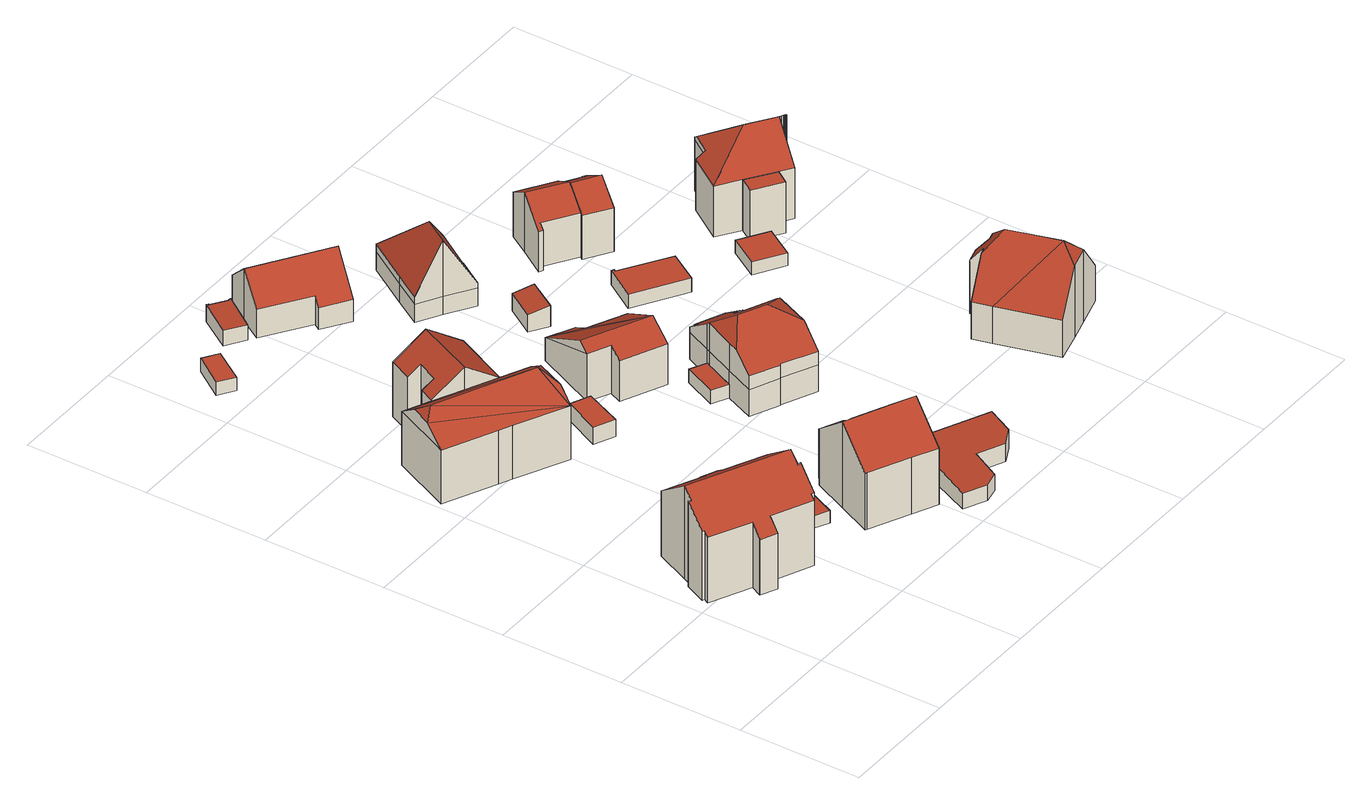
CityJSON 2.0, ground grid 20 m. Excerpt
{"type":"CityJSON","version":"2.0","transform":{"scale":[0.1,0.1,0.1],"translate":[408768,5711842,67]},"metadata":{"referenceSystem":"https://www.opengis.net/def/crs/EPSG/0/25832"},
"CityObjects":{
"building1":{"type":"Building","attributes":{"Gemeindeschluessel":"05978036","Geometrietyp2DReferenz":"3000","function":"31001_1000","roofType":"3100","measuredHeight":15.99},"geometry":[{"type":"MultiSurface","lod":"2","boundaries":[[[0,1,2,3]],[[1,4,5,2]],[[4,6,7,5]],[[6,8,9,7]],[[8,10,11,9]],[[10,12,13,11]],[[12,14,15,13]],[[14,16,17,15]],[[16,18,19,17]],[[18,20,21,19]],[[20,22,23,21]],[[22,24,25,23]],[[24,26,27,25]],[[26,28,29,27]],[[28,30,31,29]],[[30,32,33,31]],[[32,34,35,33]],[[34,36,37,35]],[[36,38,39,37]],[[38,40,41,39]],[[40,42,43,41]],[[42,44,45,43]],[[44,0,3,45]],[[40,38,36,34,32,30,28,26]],[[26,24,22,20,18,16,14,12,10,8,6,4,1,0,44,42,40]],[[3,2,5,7,9,11,13,15,17,19,21,23,25,27,29,31,33,35,37,39,41,43,45]]],"semantics":{"surfaces":[{"type":"WallSurface"},{"type":"RoofSurface"},{"type":"GroundSurface"}],"values":[0,0,0,0,0,0,0,0,0,0,0,0,0,0,0,0,0,0,0,0,0,0,0,1,1,2]}}]},
"building2":{"type":"Building","attributes":{"Gemeindeschluessel":"05978036","Geometrietyp2DReferenz":"3000","function":"31001_2460","roofType":"1000","measuredHeight":2.03},"geometry":[{"type":"MultiSurface","lod":"2","boundaries":[[[46,47,48,49]],[[47,50,51,48]],[[50,52,53,51]],[[52,46,49,53]],[[52,50,47,46]],[[49,48,51,53]]],"semantics":{"surfaces":[{"type":"WallSurface"},{"type":"RoofSurface"},{"type":"GroundSurface"}],"values":[0,0,0,0,1,2]}}]},
"building3":{"type":"Building","attributes":{"Gemeindeschluessel":"05978036","Geometrietyp2DReferenz":"3000","function":"31001_1000"},"children":["building3-1","building3-2"]},
"building3-1":{"type":"BuildingPart","attributes":{"roofType":"3100","measuredHeight":13.06},"parents":["building3"],"geometry":[{"type":"MultiSurface","lod":"2","boundaries":[[[54,55,56,57]],[[55,58,59,56]],[[58,60,61,59]],[[60,62,63,61]],[[62,64,65,63]],[[64,66,67,65]],[[68,69,70,71,72]],[[69,54,57,70]],[[73,74,66,64,62]],[[62,60,58,55,54,69,68,73]],[[57,56,59,61,63,65,67,75,71,70]],[[76,74,73]],[[75,67,66,74,76]],[[68,72,76,73]],[[75,76,72,71]]],"semantics":{"surfaces":[{"type":"WallSurface"},{"type":"RoofSurface"},{"type":"GroundSurface"},{"type":"ClosureSurface"}],"values":[0,0,0,0,0,0,0,0,1,1,2,0,3,0,3]}}]},
"building3-2":{"type":"BuildingPart","attributes":{"roofType":"3300","measuredHeight":13.03},"parents":["building3"],"geometry":[{"type":"MultiSurface","lod":"2","boundaries":[[[77,78,79,67,66]],[[78,80,81,79]],[[80,82,83,81]],[[82,84,85,83]],[[84,86,87,85]],[[86,88,89,87]],[[88,72,71,89]],[[90,91,92]],[[93,94,95]],[[91,78,92]],[[88,92,78,77,74,76,72]],[[88,95,92]],[[88,93,95]],[[80,90,92]],[[95,80,92]],[[80,95,94]],[[94,86,84,82,80]],[[80,78,91,90]],[[86,94,93,88]],[[71,75,67,79,81,83,85,87,89]],[[66,74,77]],[[67,75,76,74,66]],[[75,71,72,76]]],"semantics":{"surfaces":[{"type":"WallSurface"},{"type":"RoofSurface"},{"type":"GroundSurface"},{"type":"ClosureSurface"}],"values":[0,0,0,0,0,0,0,1,1,1,1,1,1,1,1,1,1,0,0,2,0,3,3]}}]},
"building4":{"type":"Building","attributes":{"Gemeindeschluessel":"05978036","Geometrietyp2DReferenz":"3000","function":"31001_2460","roofType":"1000","measuredHeight":2.33},"geometry":[{"type":"MultiSurface","lod":"2","boundaries":[[[96,97,98,99]],[[97,100,101,98]],[[100,102,103,101]],[[102,96,99,103]],[[102,100,97,96]],[[99,98,101,103]]],"semantics":{"surfaces":[{"type":"WallSurface"},{"type":"RoofSurface"},{"type":"GroundSurface"}],"values":[0,0,0,0,1,2]}}]},
"building5":{"type":"Building","attributes":{"Gemeindeschluessel":"05978036","Geometrietyp2DReferenz":"3000","function":"31001_1100","roofType":"3100","measuredHeight":14.77},"geometry":[{"type":"MultiSurface","lod":"2","boundaries":[[[104,105,106,107]],[[105,108,109,106]],[[108,110,111,109]],[[110,112,113,111]],[[112,114,115,113]],[[114,116,117,115]],[[116,118,119,117]],[[118,120,121,119]],[[120,122,123,121]],[[122,124,125,123]],[[124,126,127,125]],[[126,128,129,127]],[[128,130,131,129]],[[130,104,107,131]],[[126,124,122,120,118,116,114,112,110,108]],[[108,105,104,130,128,126]],[[107,106,109,111,113,115,117,119,121,123,125,127,129,131]]],"semantics":{"surfaces":[{"type":"WallSurface"},{"type":"RoofSurface"},{"type":"GroundSurface"}],"values":[0,0,0,0,0,0,0,0,0,0,0,0,0,0,1,1,2]}}]},
"building6":{"type":"Building","attributes":{"Gemeindeschluessel":"05978036","Geometrietyp2DReferenz":"3000","function":"31001_2460","roofType":"1000","measuredHeight":2.86},"geometry":[{"type":"MultiSurface","lod":"2","boundaries":[[[132,133,134,135]],[[133,136,137,134]],[[136,138,139,137]],[[138,132,135,139]],[[138,136,133,132]],[[135,134,137,139]]],"semantics":{"surfaces":[{"type":"WallSurface"},{"type":"RoofSurface"},{"type":"GroundSurface"}],"values":[0,0,0,0,1,2]}}]},
"building7":{"type":"Building","attributes":{"Gemeindeschluessel":"05978036","Geometrietyp2DReferenz":"3000","function":"31001_2460","roofType":"2100","measuredHeight":2.99},"geometry":[{"type":"MultiSurface","lod":"2","boundaries":[[[140,141,142,143]],[[141,144,145,142]],[[144,146,147,145]],[[146,148,149,147]],[[148,150,151,149]],[[150,152,153,151]],[[152,154,155,153]],[[154,140,143,155]],[[154,152,150,148,146,144,141,140]],[[143,142,145,147,149,151,153,155]]],"semantics":{"surfaces":[{"type":"WallSurface"},{"type":"RoofSurface"},{"type":"GroundSurface"}],"values":[0,0,0,0,0,0,0,0,1,2]}}]},
"building8":{"type":"Building","attributes":{"Gemeindeschluessel":"05978036","Geometrietyp2DReferenz":"3000","function":"31001_2460","roofType":"2100","measuredHeight":3.6},"geometry":[{"type":"MultiSurface","lod":"2","boundaries":[[[156,157,158,159]],[[157,160,161,158]],[[160,162,163,161]],[[162,164,165,163]],[[164,166,167,165]],[[166,168,169,167]],[[168,170,171,169]],[[170,156,159,171]],[[170,168,166,164,162,160,157,156]],[[159,158,161,163,165,167,169,171]]],"semantics":{"surfaces":[{"type":"WallSurface"},{"type":"RoofSurface"},{"type":"GroundSurface"}],"values":[0,0,0,0,0,0,0,0,1,2]}}]},
"building9":{"type":"Building","attributes":{"Gemeindeschluessel":"05978036","Geometrietyp2DReferenz":"3000","function":"31001_1000","roofType":"5000","measuredHeight":9.26},"geometry":[{"type":"MultiSurface","lod":"2","boundaries":[[[172,173,174,175]],[[173,176,177,174]],[[176,178,179,177]],[[178,180,181,179]],[[180,182,183,181]],[[182,184,185,183]],[[184,186,187,185]],[[186,172,175,187]],[[182,188,189,172,186,184]],[[176,173,178]],[[178,188,180]],[[173,188,178]],[[188,173,189]],[[182,180,188]],[[173,172,189]],[[175,174,177,179,181,183,185,187]]],"semantics":{"surfaces":[{"type":"WallSurface"},{"type":"RoofSurface"},{"type":"GroundSurface"}],"values":[0,0,0,0,0,0,0,0,1,1,1,1,1,0,0,2]}}]},
"building10":{"type":"Building","attributes":{"Gemeindeschluessel":"05978036","Geometrietyp2DReferenz":"3000","function":"31001_2460","roofType":"1000","measuredHeight":2.32},"geometry":[{"type":"MultiSurface","lod":"2","boundaries":[[[190,191,192,193]],[[191,194,195,192]],[[194,196,197,195]],[[196,190,193,197]],[[196,194,191,190]],[[193,192,195,197]]],"semantics":{"surfaces":[{"type":"WallSurface"},{"type":"RoofSurface"},{"type":"GroundSurface"}],"values":[0,0,0,0,1,2]}}]},
"building11":{"type":"Building","attributes":{"Gemeindeschluessel":"05978036","Geometrietyp2DReferenz":"3000","function":"31001_1000","roofType":"3100","measuredHeight":8.96},"geometry":[{"type":"MultiSurface","lod":"2","boundaries":[[[198,199,200,201]],[[199,202,203,200]],[[202,204,205,203]],[[204,206,207,205]],[[206,208,209,207]],[[208,210,211,209]],[[210,212,213,211]],[[212,198,201,213]],[[208,206,204,202]],[[202,199,198,212,210,208]],[[201,200,203,205,207,209,211,213]]],"semantics":{"surfaces":[{"type":"WallSurface"},{"type":"RoofSurface"},{"type":"GroundSurface"}],"values":[0,0,0,0,0,0,0,0,1,1,2]}}]},
"building12":{"type":"Building","attributes":{"Gemeindeschluessel":"05978036","Geometrietyp2DReferenz":"3000","function":"31001_1000","roofType":"5000","measuredHeight":12.2},"geometry":[{"type":"MultiSurface","lod":"2","boundaries":[[[214,215,195,216]],[[215,217,218,195]],[[217,219,220,218]],[[219,221,222,220]],[[221,223,224,222]],[[223,225,226,224]],[[225,227,228,226]],[[227,229,230,228]],[[229,231,232,230]],[[231,233,234,232]],[[233,235,236,234]],[[235,237,238,236]],[[237,239,240,238]],[[239,241,242,240]],[[241,243,244,242]],[[243,245,197,244]],[[245,214,216,197]],[[246,247,248,249]],[[250,251,252,253]],[[247,254,255,256,257,253,252,248]],[[251,258,259,260,261,223,221,262,263,264,249,248,252]],[[214,249,264,215]],[[215,264,263,217]],[[217,263,262,219]],[[219,262,221]],[[223,261,225]],[[225,261,260,227]],[[227,260,259,229]],[[229,259,258,231]],[[231,258,251,250,233]],[[235,253,257,237]],[[237,257,256,239]],[[239,256,255,241]],[[233,250,253,235]],[[245,246,249,214]],[[241,255,254,243]],[[243,254,247,246,245]],[[216,195,218,220,222,224,226,228,230,232,234,236,238,240,242,244,197]]],"semantics":{"surfaces":[{"type":"WallSurface"},{"type":"RoofSurface"},{"type":"GroundSurface"}],"values":[0,0,0,0,0,0,0,0,0,0,0,0,0,0,0,0,0,1,1,1,1,0,0,0,0,0,0,0,0,0,0,0,0,0,0,0,0,2]}}]},
"building13":{"type":"Building","attributes":{"Gemeindeschluessel":"05978036","Geometrietyp2DReferenz":"3000","function":"31001_2460","roofType":"2100","measuredHeight":3.6},"geometry":[{"type":"MultiSurface","lod":"2","boundaries":[[[265,266,267,268]],[[266,269,270,267]],[[269,271,272,270]],[[271,265,268,272]],[[271,269,266,265]],[[268,267,270,272]]],"semantics":{"surfaces":[{"type":"WallSurface"},{"type":"RoofSurface"},{"type":"GroundSurface"}],"values":[0,0,0,0,1,2]}}]},
"building14":{"type":"Building","attributes":{"Gemeindeschluessel":"05978036","Geometrietyp2DReferenz":"3000","function":"31001_1000","roofType":"5000","measuredHeight":12.61},"geometry":[{"type":"MultiSurface","lod":"2","boundaries":[[[273,274,275,276]],[[274,277,278,275]],[[277,279,280,278]],[[279,281,282,280]],[[281,283,284,282]],[[283,285,286,284]],[[285,287,288,286]],[[287,273,276,288]],[[273,289,290]],[[290,289,291,292,293]],[[294,274,273,290,293,295]],[[277,294,295,279]],[[279,295,293,281]],[[274,294,277]],[[281,293,292,283]],[[283,292,291,285]],[[285,291,289,287]],[[287,289,273]],[[276,275,278,280,282,284,286,288]]],"semantics":{"surfaces":[{"type":"WallSurface"},{"type":"RoofSurface"},{"type":"GroundSurface"}],"values":[0,0,0,0,0,0,0,0,1,1,1,0,0,0,0,0,0,0,2]}}]},
"building15":{"type":"Building","attributes":{"Gemeindeschluessel":"05978036","Geometrietyp2DReferenz":"3000","function":"31001_2460","roofType":"1000","measuredHeight":2.38},"geometry":[{"type":"MultiSurface","lod":"2","boundaries":[[[296,297,298,299]],[[297,300,301,298]],[[300,302,303,301]],[[302,304,305,303]],[[304,306,307,305]],[[306,296,299,307]],[[306,304,302,300,297,296]],[[299,298,301,303,305,307]]],"semantics":{"surfaces":[{"type":"WallSurface"},{"type":"RoofSurface"},{"type":"GroundSurface"}],"values":[0,0,0,0,0,0,1,2]}}]},
"building16":{"type":"Building","attributes":{"Gemeindeschluessel":"05978036","Geometrietyp2DReferenz":"3000","function":"31001_1000"},"children":["building16-1","building16-2"]},
"building16-1":{"type":"BuildingPart","attributes":{"roofType":"3100","measuredHeight":10.25},"parents":["building16"],"geometry":[{"type":"MultiSurface","lod":"2","boundaries":[[[308,309,310,311]],[[309,312,313,310]],[[312,314,315,313]],[[314,316,317,315]],[[316,318,319,320,317]],[[321,322,323,324]],[[322,308,311,323]],[[325,318,316,314,312]],[[312,309,308,322,321,326,327,325]],[[311,310,313,315,317,320,328,329,324,323]],[[330,319,318,325]],[[328,320,319,330]],[[327,330,325]],[[321,324,329,326]],[[326,329,328,330,327]]],"semantics":{"surfaces":[{"type":"WallSurface"},{"type":"RoofSurface"},{"type":"GroundSurface"},{"type":"ClosureSurface"}],"values":[0,0,0,0,0,0,0,1,1,2,0,3,0,3,3]}}]},
"building16-2":{"type":"BuildingPart","attributes":{"roofType":"3100","measuredHeight":10.22},"parents":["building16"],"geometry":[{"type":"MultiSurface","lod":"2","boundaries":[[[319,331,332,320]],[[331,333,334,332]],[[333,335,336,334]],[[335,337,338,336]],[[337,339,340,338]],[[339,341,342,340]],[[341,343,321,324,342]],[[337,335,333,331,319,330,327,344]],[[344,343,341,339,337]],[[324,329,328,320,332,334,336,338,340,342]],[[326,321,343,344]],[[329,324,321,326]],[[327,326,344]],[[319,320,328,330]],[[330,328,329,326,327]]],"semantics":{"surfaces":[{"type":"WallSurface"},{"type":"RoofSurface"},{"type":"GroundSurface"},{"type":"ClosureSurface"}],"values":[0,0,0,0,0,0,0,1,1,2,0,3,0,3,3]}}]},
"building17":{"type":"Building","attributes":{"Gemeindeschluessel":"05978036","Geometrietyp2DReferenz":"3000","function":"31001_2460","roofType":"1000","measuredHeight":2.19},"geometry":[{"type":"MultiSurface","lod":"2","boundaries":[[[345,346,347,348]],[[346,349,350,347]],[[349,351,352,350]],[[351,345,348,352]],[[351,349,346,345]],[[348,347,350,352]]],"semantics":{"surfaces":[{"type":"WallSurface"},{"type":"RoofSurface"},{"type":"GroundSurface"}],"values":[0,0,0,0,1,2]}}]},
"building18":{"type":"Building","attributes":{"Gemeindeschluessel":"05978036","Geometrietyp2DReferenz":"3000","function":"31001_1000","roofType":"3300","measuredHeight":14.72},"geometry":[{"type":"MultiSurface","lod":"2","boundaries":[[[353,354,355,356]],[[354,357,358,355]],[[357,359,360,358]],[[359,361,362,360]],[[361,363,364,362]],[[363,365,366,364]],[[365,367,368,366]],[[367,369,370,368]],[[369,371,372,370]],[[371,373,374,372]],[[373,375,376,374]],[[375,377,378,376]],[[377,379,380,378]],[[379,353,356,380]],[[371,369,367,365,363,361,381]],[[353,379,382]],[[361,359,357,382,381]],[[357,354,353,382]],[[375,373,371,381,382]],[[379,377,375,382]],[[356,355,358,360,362,364,366,368,370,372,374,376,378,380]]],"semantics":{"surfaces":[{"type":"WallSurface"},{"type":"RoofSurface"},{"type":"GroundSurface"}],"values":[0,0,0,0,0,0,0,0,0,0,0,0,0,0,1,1,1,1,1,1,2]}}]},
"building19":{"type":"Building","attributes":{"Gemeindeschluessel":"05978036","Geometrietyp2DReferenz":"3000","function":"31001_2460","roofType":"1000","measuredHeight":8.78},"geometry":[{"type":"MultiSurface","lod":"2","boundaries":[[[383,384,385,386]],[[384,387,388,385]],[[387,389,390,388]],[[389,383,386,390]],[[389,387,384,383]],[[386,385,388,390]]],"semantics":{"surfaces":[{"type":"WallSurface"},{"type":"RoofSurface"},{"type":"GroundSurface"}],"values":[0,0,0,0,1,2]}}]},
"building20":{"type":"Building","attributes":{"Gemeindeschluessel":"05978036","Geometrietyp2DReferenz":"3000","function":"31001_1000","roofType":"5000","measuredHeight":13.62},"geometry":[{"type":"MultiSurface","lod":"2","boundaries":[[[391,392,393,394]],[[392,395,396,393]],[[395,397,398,396]],[[397,399,400,398]],[[399,401,402,400]],[[401,403,404,402]],[[403,405,406,404]],[[405,407,408,406]],[[407,409,410,408]],[[409,411,412,410]],[[411,413,414,412]],[[413,415,416,414]],[[415,417,418,416]],[[417,419,420,418]],[[419,421,422,420]],[[421,423,424,422]],[[423,425,426,424]],[[425,427,428,426]],[[427,429,430,428]],[[429,431,432,430]],[[431,433,434,432]],[[433,435,436,434]],[[435,437,438,436]],[[437,439,440,438]],[[439,441,442,440]],[[441,443,444,442]],[[443,445,446,444]],[[445,447,448,446]],[[447,449,450,448]],[[449,451,452,450]],[[451,453,454,452]],[[453,455,456,454]],[[455,457,458,456]],[[457,459,460,458]],[[459,461,462,460]],[[461,463,464,462]],[[463,465,466,464]],[[465,384,385,466]],[[384,383,386,385]],[[383,467,468,386]],[[467,391,394,468]],[[469,470,471,391,467]],[[472,473,474,469,467,383,384,465]],[[401,399,475]],[[476,477,478]],[[476,479,477]],[[476,480,479]],[[476,481,480]],[[476,482,481]],[[476,483,482]],[[476,484,483]],[[476,474,484]],[[475,476,485]],[[475,474,476]],[[399,474,475]],[[486,474,399]],[[486,469,474]],[[487,469,486]],[[469,487,470]],[[488,489,490]],[[491,489,488]],[[491,492,489]],[[493,492,491]],[[493,494,492]],[[495,494,493]],[[495,496,494]],[[495,497,496]],[[498,497,495]],[[498,499,497]],[[500,499,498]],[[500,501,499]],[[502,501,500]],[[502,503,501]],[[504,503,502]],[[476,503,504]],[[503,476,478]],[[407,476,504,409]],[[409,504,502,411]],[[441,503,478,443]],[[439,501,503,441]],[[411,502,500,413]],[[437,499,501,439]],[[413,500,498,415]],[[435,497,499,437]],[[415,498,495,417]],[[433,496,497,435]],[[431,494,496,433]],[[417,495,493,419]],[[429,492,494,431]],[[419,493,491,421]],[[427,489,492,429]],[[425,490,489,427]],[[423,488,490,425]],[[395,487,486,397]],[[392,471,470,487,395]],[[397,486,399]],[[405,485,476,407]],[[403,475,485,405]],[[457,484,474,459]],[[459,474,473,461]],[[455,483,484,457]],[[453,482,483,455]],[[451,481,482,453]],[[449,480,481,451]],[[447,479,480,449]],[[445,477,479,447]],[[443,478,477,445]],[[401,475,403]],[[421,491,488,423]],[[463,472,465]],[[461,473,472,463]],[[391,471,392]],[[394,393,396,398,400,402,404,406,408,410,412,414,416,418,420,422,424,426,428,430,432,434,436,438,440,442,444,446,448,450,452,454,456,458,460,462,464,466,385,386,468]]],"semantics":{"surfaces":[{"type":"WallSurface"},{"type":"RoofSurface"},{"type":"GroundSurface"}],"values":[0,0,0,0,0,0,0,0,0,0,0,0,0,0,0,0,0,0,0,0,0,0,0,0,0,0,0,0,0,0,0,0,0,0,0,0,0,0,0,0,0,1,1,1,1,1,1,1,1,1,1,1,1,1,1,1,1,1,1,1,1,1,1,1,1,1,1,1,1,1,1,1,1,1,1,1,0,0,0,0,0,0,0,0,0,0,0,0,0,0,0,0,0,0,0,0,0,0,0,0,0,0,0,0,0,0,0,0,0,0,0,0,2]}}]}
},
"vertices":[
[178,133,132],[173,135,132],[173,135,14],[178,133,14],[170,127,126],[170,127,14],[105,157,126],[105,157,14],[96,138,109],[96,138,14],[70,150,109],[70,150,14],[70,151,110],[70,151,14],[79,169,126],[79,169,14],[14,200,126],[14,200,14],[18,208,132],[18,208,14],[14,210,132],[14,210,14],[30,244,161],[30,244,14],[34,242,161],[34,242,14],[42,258,174],[42,258,14],[69,316,126],[69,316,14],[134,285,126],[134,285,14],[140,299,114],[140,299,14],[167,287,114],[167,287,14],[160,273,126],[160,273,14],[224,242,126],[224,242,14],[197,185,174],[197,185,14],[189,168,161],[189,168,14],[194,166,161],[194,166,14],
[230,173,43],[255,227,43],[255,227,22],[230,173,22],[282,215,43],[282,215,22],[257,160,43],[257,160,22],
[123,735,116],[139,769,116],[139,769,9],[123,735,9],[120,778,102],[120,778,9],[138,815,102],[138,815,9],[186,792,140],[186,792,9],[240,766,98],[240,766,9],[195,672,98],[195,672,9],[93,720,102],[105,744,102],[105,744,9],[93,720,9],[93,720,101],[142,697,140],[192,673,101],[142,697,9],[142,697,101],
[195,672,101],[239,651,101],[239,651,9],[193,553,101],[193,553,9],[109,593,101],[109,593,9],[88,603,101],[88,603,9],[4,642,101],[4,642,9],[50,740,101],[50,740,9],[205,578,120],[227,627,120],[198,611,140],[35,708,126],[19,675,126],[39,685,140],
[25,1035,46],[59,1085,46],[59,1085,23],[25,1035,23],[84,1069,46],[84,1069,23],[50,1018,46],[50,1018,23],
[273,109,119],[270,110,119],[270,110,22],[273,109,22],[296,165,170],[296,165,22],[323,223,118],[323,223,22],[330,220,118],[330,220,22],[336,233,106],[336,233,22],[372,216,106],[372,216,22],[366,204,116],[366,204,22],[373,202,116],[373,202,22],[371,198,119],[371,198,22],[430,171,119],[430,171,22],[404,115,170],[404,115,22],[378,59,119],[378,59,22],[338,78,119],[338,78,22],
[221,534,55],[249,593,55],[249,593,26],[221,534,26],[281,579,55],[281,579,26],[254,519,55],[254,519,26],
[153,1070,53],[123,1090,53],[123,1090,27],[153,1070,27],[157,1142,56],[157,1142,27],[160,1140,56],[160,1140,27],[159,1139,56],[159,1139,27],[184,1122,56],[184,1122,27],[185,1123,56],[185,1123,27],[188,1122,56],[188,1122,27],
[470,59,54],[448,13,51],[448,13,23],[470,59,23],[423,8,50],[423,8,23],[387,25,50],[387,25,23],[443,148,59],[443,148,23],[560,94,59],[560,94,23],[541,53,56],[541,53,23],[514,39,54],[514,39,23],
[301,599,107],[349,702,64],[349,702,25],[301,599,25],[393,681,64],[393,681,25],[381,656,80],[381,656,25],[443,627,80],[443,627,25],[398,529,94],[398,529,25],[327,562,94],[327,562,25],[336,582,107],[336,582,25],[415,566,118],[309,616,118],
[395,455,46],[420,509,46],[420,509,23],[395,455,23],[447,496,46],[447,496,23],[422,442,46],[422,442,23],
[238,1014,75],[165,1063,75],[165,1063,26],[238,1014,26],[189,1100,116],[189,1100,26],[214,1137,75],[214,1137,26],[331,1060,75],[331,1060,26],[307,1022,116],[307,1022,26],[274,974,63],[274,974,26],[231,1003,63],[231,1003,26],
[444,491,69],[447,496,69],[444,491,23],[467,539,69],[467,539,23],[480,533,69],[480,533,23],[486,545,69],[486,545,23],[532,524,69],[532,524,23],[511,480,69],[511,480,23],[498,486,69],[498,486,23],[492,472,69],[492,472,23],[548,447,69],[548,447,23],[544,438,69],[544,438,23],[520,383,69],[520,383,23],[504,348,69],[504,348,23],[448,374,69],[448,374,23],[447,373,69],[447,373,23],[401,394,69],[401,394,23],[422,442,69],[422,442,117],[414,424,117],[452,448,145],[444,491,118],[544,438,121],[545,441,121],[496,428,145],[520,383,121],[401,394,93],[447,373,92],[448,374,93],[504,348,92],[548,447,116],[492,472,116],[498,486,105],[511,480,105],[480,533,78],[467,539,78],[447,496,113],
[421,807,54],[449,789,61],[449,789,25],[421,807,25],[419,741,61],[419,741,25],[391,760,54],[391,760,25],
[481,965,54],[436,895,54],[436,895,23],[481,965,23],[432,897,54],[432,897,23],[405,854,54],[405,854,23],[361,882,54],[361,882,23],[323,904,54],[323,904,23],[350,948,54],[350,948,23],[396,1019,54],[396,1019,23],[396,1019,67],[388,924,150],[350,948,67],[323,904,67],[361,882,150],[432,897,63],[405,854,62],
[518,678,47],[551,729,47],[551,729,23],[518,678,23],[556,727,47],[556,727,23],[554,724,47],[554,724,23],[630,675,47],[630,675,23],[600,627,47],[600,627,23],
[665,855,89],[670,852,89],[670,852,24],[665,855,24],[640,805,127],[640,805,24],[617,769,99],[617,769,24],[577,795,99],[577,795,24],[580,800,103],[580,800,100],[580,800,24],[623,866,99],[657,844,99],[657,844,24],[623,866,24],[600,830,127],[602,834,124],[601,832,125],[600,830,24],[602,834,24],[600,830,123],
[529,833,100],[529,833,24],[524,825,93],[524,825,24],[518,828,93],[518,828,24],[546,871,126],[546,871,24],[568,905,100],[568,905,24],[625,869,100],[625,869,24],[623,866,102],[602,834,126],
[707,626,48],[753,597,48],[753,597,26],[707,626,26],[723,549,48],[723,549,26],[677,578,48],[677,578,26],
[832,140,127],[784,127,68],[784,127,4],[832,140,4],[756,226,68],[756,226,4],[748,257,68],[748,257,4],[790,269,120],[790,269,4],[803,273,120],[803,273,4],[797,293,95],[797,293,4],[822,300,95],[822,300,4],[828,280,120],[828,280,4],[840,283,120],[840,283,4],[883,295,65],[883,295,4],[891,266,65],[891,266,4],[920,165,65],[920,165,4],[871,151,127],[871,151,4],[822,251,151],[846,168,151],
[757,648,113],[801,617,113],[801,617,26],[757,648,26],[786,595,113],[786,595,26],[742,625,113],[742,625,26],
[760,729,113],[773,721,113],[773,721,26],[760,729,26],[797,756,113],[797,756,26],[822,739,113],[822,739,26],[825,744,113],[825,744,26],[848,728,113],[848,728,26],[846,725,113],[846,725,26],[883,700,113],[883,700,26],[874,687,113],[874,687,26],[874,686,113],[874,686,26],[877,685,113],[877,685,26],[878,683,113],[878,683,26],[880,680,113],[880,680,26],[881,678,113],[881,678,26],[881,676,113],[881,676,26],[882,675,113],[882,675,26],[882,673,113],[882,673,26],[882,671,113],[882,671,26],[882,668,113],[882,668,26],[882,666,113],[882,666,26],[881,664,113],[881,664,26],[880,661,113],[880,661,26],[880,660,113],[880,660,26],[879,660,113],[879,660,26],[877,657,113],[877,657,26],[876,655,113],[876,655,26],[874,654,113],[874,654,26],[872,652,113],[872,652,26],[870,652,113],[870,652,26],[868,651,113],[868,651,26],[866,650,113],[866,650,26],[864,650,113],[864,650,26],[862,650,113],[862,650,26],[860,650,113],[860,650,26],[857,650,113],[857,650,26],[854,651,113],[854,651,26],[853,652,113],[853,652,26],[821,604,113],[821,604,26],[721,672,113],[721,672,26],[810,682,162],[793,750,124],[773,721,124],[853,652,162],[854,651,162],[857,650,162],[846,725,116],[874,687,129],[872,652,154],[874,654,152],[870,652,155],[868,651,157],[866,650,158],[864,650,159],[862,650,160],[860,650,161],[883,700,116],[822,739,118],[797,756,118],[882,673,135],[882,668,138],[882,671,136],[882,675,134],[882,666,140],[881,676,133],[881,664,142],[881,678,132],[880,661,144],[880,660,145],[880,680,131],[879,660,145],[878,683,130],[877,657,148],[877,685,129],[876,655,150],[874,686,129]
]}
